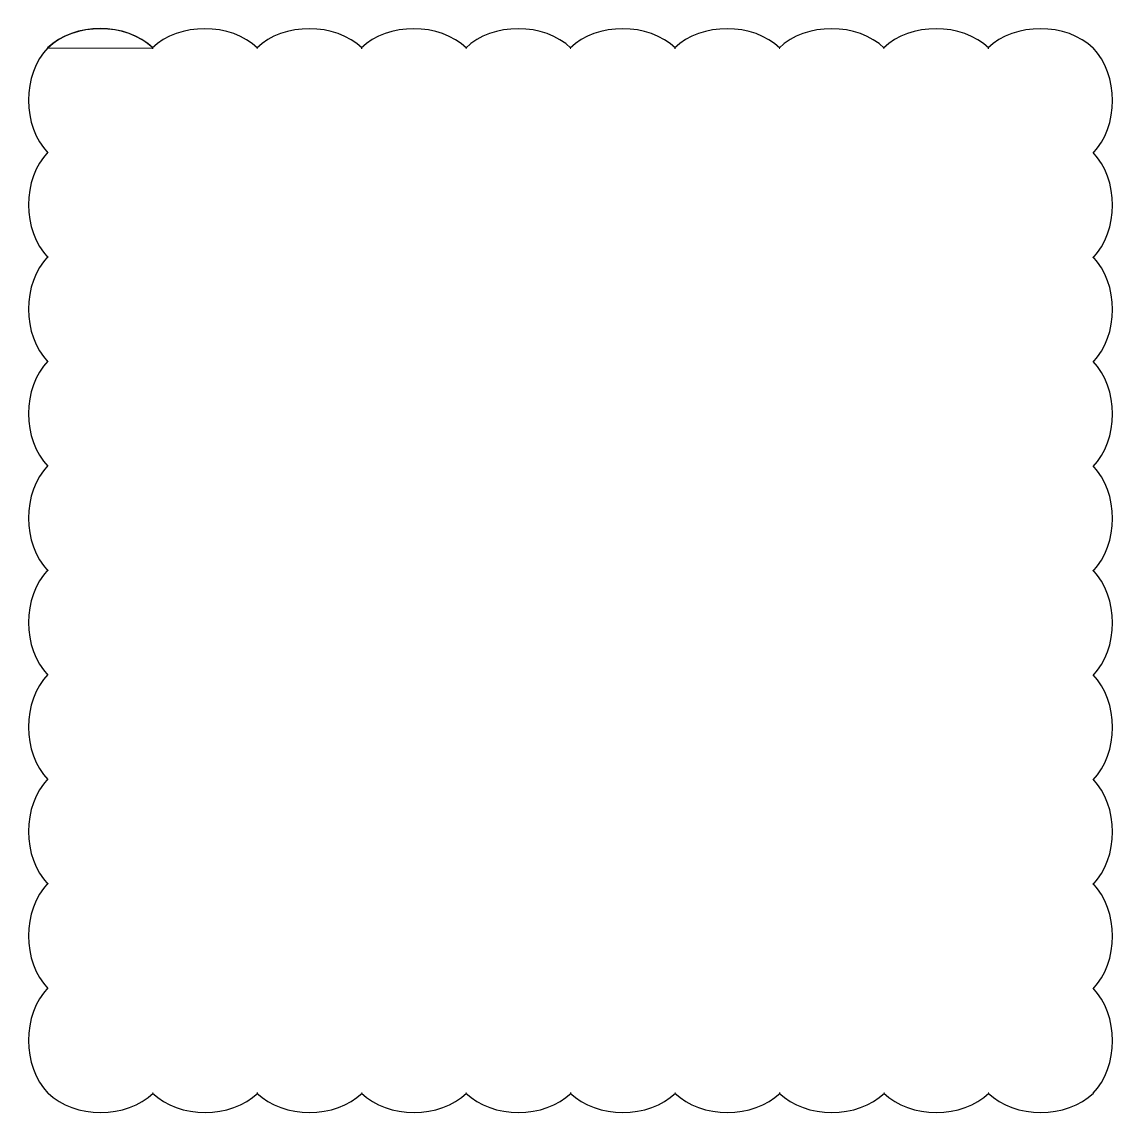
# Model space of a CAD drawing. Header units: centimetres. Extents: x -11.2 to 11.2, y -11.2 to 11.2.
import ezdxf

# ---------------------------------------------------------------- set-up
doc = ezdxf.new("R2010")
doc.units = ezdxf.units.CM
doc.header["$MEASUREMENT"] = 0
doc.layers.add('Camada 1', color=7, linetype='Continuous')

msp = doc.modelspace()

# ---------------------------------------------------------------- linework, layer by layer
at = {"layer": 'Camada 1'}
for points, knots in [([(-10.67614, 10.67), (-10.14004, 11.20123), (-9.06298, 11.19636), (-8.52685, 10.67), (-8.52685, 10.67), (-8.52685, 10.67), (-8.5423, 10.67), (-8.5423, 10.67), (-8.5423, 10.67), (-8.0062, 11.20123), (-6.92911, 11.19636), (-6.39301, 10.67), (-6.39301, 10.67), (-6.39301, 10.67), (-6.40849, 10.67), (-6.40849, 10.67), (-6.40849, 10.67), (-5.87236, 11.20123), (-4.7953, 11.19636), (-4.2592, 10.67), (-4.2592, 10.67), (-4.2592, 10.67), (-4.27465, 10.67), (-4.27465, 10.67), (-4.27465, 10.67), (-3.73855, 11.20123), (-2.66149, 11.19636), (-2.12536, 10.67), (-2.12536, 10.67), (-2.12536, 10.67), (-2.14081, 10.67), (-2.14081, 10.67), (-2.14081, 10.67), (-1.60471, 11.20123), (-0.52765, 11.19636), (0.00848, 10.67), (0.00848, 10.67), (0.00848, 10.67), (-0.007, 10.67), (-0.007, 10.67), (-0.007, 10.67), (0.5291, 11.20123), (1.60622, 11.19636), (2.14232, 10.67), (2.14232, 10.67), (2.14232, 10.67), (2.12684, 10.67), (2.12684, 10.67), (2.12684, 10.67), (2.66294, 11.20123), (3.74, 11.19636), (4.27613, 10.67), (4.27613, 10.67), (4.27613, 10.67), (4.26065, 10.67), (4.26065, 10.67), (4.26065, 10.67), (4.79675, 11.20123), (5.87384, 11.19636), (6.40997, 10.67), (6.40997, 10.67), (6.40997, 10.67), (6.39444, 10.67), (6.39444, 10.67), (6.39444, 10.67), (6.93057, 11.20123), (8.00766, 11.19636), (8.54376, 10.67), (8.54376, 10.67), (8.54376, 10.67), (8.52825, 10.67), (8.52825, 10.67), (8.52825, 10.67), (9.06435, 11.20123), (10.14149, 11.19636), (10.67757, 10.67), (10.67757, 10.67), (10.67757, 10.67), (10.67458, 10.67352), (10.67458, 10.67352), (10.67458, 10.67352), (11.20584, 10.13742), (11.20094, 9.06033), (10.67458, 8.52423), (10.67458, 8.52423), (10.67458, 8.52423), (10.67458, 8.53968), (10.67458, 8.53968), (10.67458, 8.53968), (11.20584, 8.00358), (11.20094, 6.92649), (10.67458, 6.39039), (10.67458, 6.39039), (10.67458, 6.39039), (10.67458, 6.40587), (10.67458, 6.40587), (10.67458, 6.40587), (11.20584, 5.86974), (11.20094, 4.79268), (10.67458, 4.25658), (10.67458, 4.25658), (10.67458, 4.25658), (10.67458, 4.27203), (10.67458, 4.27203), (10.67458, 4.27203), (11.20584, 3.73596), (11.20094, 2.65887), (10.67458, 2.12274), (10.67458, 2.12274), (10.67458, 2.12274), (10.67458, 2.13822), (10.67458, 2.13822), (10.67458, 2.13822), (11.20584, 1.60217), (11.20094, 0.52506), (10.67458, -0.01107), (10.67458, -0.01107), (10.67458, -0.01107), (10.67458, 0.00438), (10.67458, 0.00438), (10.67458, 0.00438), (11.20584, -0.53167), (11.20094, -1.60881), (10.67458, -2.14491), (10.67458, -2.14491), (10.67458, -2.14491), (10.67458, -2.12943), (10.67458, -2.12943), (10.67458, -2.12943), (11.20584, -2.66548), (11.20094, -3.74265), (10.67458, -4.27872), (10.67458, -4.27872), (10.67458, -4.27872), (10.67458, -4.26327), (10.67458, -4.26327), (10.67458, -4.26327), (11.20584, -4.79932), (11.20094, -5.87646), (10.67458, -6.41253), (10.67458, -6.41253), (10.67458, -6.41253), (10.67458, -6.3971), (10.67458, -6.3971), (10.67458, -6.3971), (11.20584, -6.93312), (11.20094, -8.01019), (10.67458, -8.54636), (10.67458, -8.54636), (10.67458, -8.54636), (10.67458, -8.53091), (10.67458, -8.53091), (10.67458, -8.53091), (11.20584, -9.06696), (11.20094, -10.14402), (10.67458, -10.68017), (10.67458, -10.68017), (10.67458, -10.68017), (10.68112, -10.67438), (10.68112, -10.67438), (10.68112, -10.67438), (10.14502, -11.20566), (9.06788, -11.20082), (8.53186, -10.67438), (8.53186, -10.67438), (8.53186, -10.67438), (8.54727, -10.67439), (8.54727, -10.67439), (8.54727, -10.67439), (8.01117, -11.20567), (6.93405, -11.20083), (6.39801, -10.67439), (6.39801, -10.67439), (6.39801, -10.67439), (6.41349, -10.67439), (6.41349, -10.67439), (6.41349, -10.67439), (5.87736, -11.20567), (4.80022, -11.20083), (4.2642, -10.67439), (4.2642, -10.67439), (4.2642, -10.67439), (4.27965, -10.67439), (4.27965, -10.67439), (4.27965, -10.67439), (3.74352, -11.20567), (2.66646, -11.20083), (2.13036, -10.67439), (2.13036, -10.67439), (2.13036, -10.67439), (2.14586, -10.67439), (2.14586, -10.67439), (2.14586, -10.67439), (1.60971, -11.20567), (0.53262, -11.20083), (-0.00346, -10.67439), (-0.00346, -10.67439), (-0.00346, -10.67439), (0.01205, -10.67439), (0.01205, -10.67439), (0.01205, -10.67439), (-0.5241, -11.20567), (-1.60119, -11.20083), (-2.13732, -10.67439), (-2.13732, -10.67439), (-2.13732, -10.67439), (-2.12181, -10.67439), (-2.12181, -10.67439), (-2.12181, -10.67439), (-2.65796, -11.20567), (-3.73503, -11.20083), (-4.27115, -10.67439), (-4.27115, -10.67439), (-4.27115, -10.67439), (-4.25565, -10.67439), (-4.25565, -10.67439), (-4.25565, -10.67439), (-4.79175, -11.20567), (-5.86884, -11.20083), (-6.40497, -10.67439), (-6.40497, -10.67439), (-6.40497, -10.67439), (-6.38949, -10.67439), (-6.38949, -10.67439), (-6.38949, -10.67439), (-6.92556, -11.20567), (-8.00268, -11.20083), (-8.53881, -10.67439), (-8.53881, -10.67439), (-8.53881, -10.67439), (-8.52333, -10.67439), (-8.52333, -10.67439), (-8.52333, -10.67439), (-9.0594, -11.20567), (-10.13652, -11.20083), (-10.67262, -10.67439), (-10.67262, -10.67439), (-10.67262, -10.67439), (-10.67759, -10.66987), (-10.67759, -10.66987), (-10.67759, -10.66987), (-10.67759, -10.66987), (-10.6746, -10.67342), (-10.6746, -10.67342), (-10.6746, -10.67342), (-11.20586, -10.13732), (-11.20096, -9.06023), (-10.6746, -8.52416), (-10.6746, -8.52416), (-10.6746, -8.52416), (-10.6746, -8.53959), (-10.6746, -8.53959), (-10.6746, -8.53959), (-11.20586, -8.00349), (-11.20096, -6.9264), (-10.6746, -6.39033), (-10.6746, -6.39033), (-10.6746, -6.39033), (-10.6746, -6.40578), (-10.6746, -6.40578), (-10.6746, -6.40578), (-11.20586, -5.86968), (-11.20096, -4.79256), (-10.6746, -4.25652), (-10.6746, -4.25652), (-10.6746, -4.25652), (-10.6746, -4.27195), (-10.6746, -4.27195), (-10.6746, -4.27195), (-11.20586, -3.73593), (-11.20096, -2.65881), (-10.6746, -2.12269), (-10.6746, -2.12269), (-10.6746, -2.12269), (-10.6746, -2.13819), (-10.6746, -2.13819), (-10.6746, -2.13819), (-11.20586, -1.60209), (-11.20096, -0.525), (-10.6746, 0.01113), (-10.6746, 0.01113), (-10.6746, 0.01113), (-10.6746, -0.00437), (-10.6746, -0.00437), (-10.6746, -0.00437), (-11.20586, 0.5317), (-11.20096, 1.60885), (-10.6746, 2.14497), (-10.6746, 2.14497), (-10.6746, 2.14497), (-10.6746, 2.12949), (-10.6746, 2.12949), (-10.6746, 2.12949), (-11.20586, 2.66554), (-11.20096, 3.74271), (-10.6746, 4.27878), (-10.6746, 4.27878), (-10.6746, 4.27878), (-10.6746, 4.26335), (-10.6746, 4.26335), (-10.6746, 4.26335), (-11.20586, 4.79937), (-11.20096, 5.87651), (-10.6746, 6.41261), (-10.6746, 6.41261), (-10.6746, 6.41261), (-10.6746, 6.39718), (-10.6746, 6.39718), (-10.6746, 6.39718), (-11.20586, 6.9332), (-11.20096, 8.01029), (-10.6746, 8.54644), (-10.6746, 8.54644), (-10.6746, 8.54644), (-10.6746, 8.53099), (-10.6746, 8.53099), (-10.6746, 8.53099), (-11.20586, 9.06701), (-11.20096, 10.1441), (-10.6746, 10.68025), (-10.6746, 10.68025), (-10.6746, 10.68025), (-10.68114, 10.67448), (-10.68114, 10.67448), (-10.68114, 10.67448), (-10.14504, 11.20574), (-9.06792, 11.2009), (-8.53188, 10.67448), (-8.53188, 10.67448), (-8.53188, 10.67448), (-10.67614, 10.67), (-10.67614, 10.67)], [0, 0, 0, 0, 0.01190476, 0.01190476, 0.01190476, 0.01190476, 0.02380952, 0.02380952, 0.02380952, 0.02380952, 0.03571429, 0.03571429, 0.03571429, 0.03571429, 0.04761905, 0.04761905, 0.04761905, 0.04761905, 0.05952381, 0.05952381, 0.05952381, 0.05952381, 0.07142857, 0.07142857, 0.07142857, 0.07142857, 0.08333333, 0.08333333, 0.08333333, 0.08333333, 0.0952381, 0.0952381, 0.0952381, 0.0952381, 0.10714286, 0.10714286, 0.10714286, 0.10714286, 0.11904762, 0.11904762, 0.11904762, 0.11904762, 0.13095238, 0.13095238, 0.13095238, 0.13095238, 0.14285714, 0.14285714, 0.14285714, 0.14285714, 0.1547619, 0.1547619, 0.1547619, 0.1547619, 0.16666667, 0.16666667, 0.16666667, 0.16666667, 0.17857143, 0.17857143, 0.17857143, 0.17857143, 0.19047619, 0.19047619, 0.19047619, 0.19047619, 0.20238095, 0.20238095, 0.20238095, 0.20238095, 0.21428571, 0.21428571, 0.21428571, 0.21428571, 0.22619048, 0.22619048, 0.22619048, 0.22619048, 0.23809524, 0.23809524, 0.23809524, 0.23809524, 0.25, 0.25, 0.25, 0.25, 0.26190476, 0.26190476, 0.26190476, 0.26190476, 0.27380952, 0.27380952, 0.27380952, 0.27380952, 0.28571429, 0.28571429, 0.28571429, 0.28571429, 0.29761905, 0.29761905, 0.29761905, 0.29761905, 0.30952381, 0.30952381, 0.30952381, 0.30952381, 0.32142857, 0.32142857, 0.32142857, 0.32142857, 0.33333333, 0.33333333, 0.33333333, 0.33333333, 0.3452381, 0.3452381, 0.3452381, 0.3452381, 0.35714286, 0.35714286, 0.35714286, 0.35714286, 0.36904762, 0.36904762, 0.36904762, 0.36904762, 0.38095238, 0.38095238, 0.38095238, 0.38095238, 0.39285714, 0.39285714, 0.39285714, 0.39285714, 0.4047619, 0.4047619, 0.4047619, 0.4047619, 0.41666667, 0.41666667, 0.41666667, 0.41666667, 0.42857143, 0.42857143, 0.42857143, 0.42857143, 0.44047619, 0.44047619, 0.44047619, 0.44047619, 0.45238095, 0.45238095, 0.45238095, 0.45238095, 0.46428571, 0.46428571, 0.46428571, 0.46428571, 0.47619048, 0.47619048, 0.47619048, 0.47619048, 0.48809524, 0.48809524, 0.48809524, 0.48809524, 0.5, 0.5, 0.5, 0.5, 0.51190476, 0.51190476, 0.51190476, 0.51190476, 0.52380952, 0.52380952, 0.52380952, 0.52380952, 0.53571429, 0.53571429, 0.53571429, 0.53571429, 0.54761905, 0.54761905, 0.54761905, 0.54761905, 0.55952381, 0.55952381, 0.55952381, 0.55952381, 0.57142857, 0.57142857, 0.57142857, 0.57142857, 0.58333333, 0.58333333, 0.58333333, 0.58333333, 0.5952381, 0.5952381, 0.5952381, 0.5952381, 0.60714286, 0.60714286, 0.60714286, 0.60714286, 0.61904762, 0.61904762, 0.61904762, 0.61904762, 0.63095238, 0.63095238, 0.63095238, 0.63095238, 0.64285714, 0.64285714, 0.64285714, 0.64285714, 0.6547619, 0.6547619, 0.6547619, 0.6547619, 0.66666667, 0.66666667, 0.66666667, 0.66666667, 0.67857143, 0.67857143, 0.67857143, 0.67857143, 0.69047619, 0.69047619, 0.69047619, 0.69047619, 0.70238095, 0.70238095, 0.70238095, 0.70238095, 0.71428571, 0.71428571, 0.71428571, 0.71428571, 0.72619048, 0.72619048, 0.72619048, 0.72619048, 0.73809524, 0.73809524, 0.73809524, 0.73809524, 0.75, 0.75, 0.75, 0.75, 0.76190476, 0.76190476, 0.76190476, 0.76190476, 0.77380952, 0.77380952, 0.77380952, 0.77380952, 0.78571429, 0.78571429, 0.78571429, 0.78571429, 0.79761905, 0.79761905, 0.79761905, 0.79761905, 0.80952381, 0.80952381, 0.80952381, 0.80952381, 0.82142857, 0.82142857, 0.82142857, 0.82142857, 0.83333333, 0.83333333, 0.83333333, 0.83333333, 0.8452381, 0.8452381, 0.8452381, 0.8452381, 0.85714286, 0.85714286, 0.85714286, 0.85714286, 0.86904762, 0.86904762, 0.86904762, 0.86904762, 0.88095238, 0.88095238, 0.88095238, 0.88095238, 0.89285714, 0.89285714, 0.89285714, 0.89285714, 0.9047619, 0.9047619, 0.9047619, 0.9047619, 0.91666667, 0.91666667, 0.91666667, 0.91666667, 0.92857143, 0.92857143, 0.92857143, 0.92857143, 0.94047619, 0.94047619, 0.94047619, 0.94047619, 0.95238095, 0.95238095, 0.95238095, 0.95238095, 0.96428571, 0.96428571, 0.96428571, 0.96428571, 0.97619048, 0.97619048, 0.97619048, 0.97619048, 1, 1, 1, 1]), ([(-10.67614, 10.67), (-10.67614, 10.67), (-10.67614, 10.67), (-10.67614, 10.67), (-10.67614, 10.67), (-10.67614, 10.67), (-10.67614, 10.67), (-10.67614, 10.67)], [0, 0, 0, 0, 0.33333333, 0.33333333, 0.33333333, 0.33333333, 1, 1, 1, 1])]:
    msp.add_open_spline(points, degree=3, knots=knots, dxfattribs=at)

doc.saveas('drawing.dxf')
